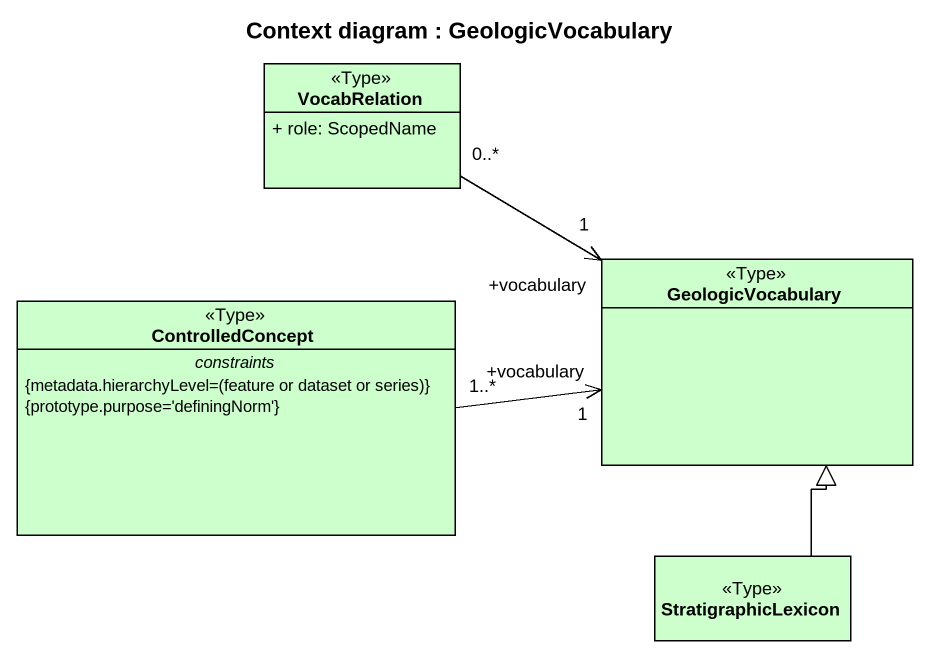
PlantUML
@startuml
title Context diagram : GeologicVocabulary
hide circle
hide empty members
skinparam classAttributeIconSize 0
class VocabRelation <<Type>> #CCFFCC {
  + role: ScopedName
}
class ControlledConcept <<Type>> #CCFFCC {
  -- constraints --
  {field} {metadata.hierarchyLevel=(feature or dataset or series)}
  {prototype.purpose='definingNorm'}
}
class GeologicVocabulary <<Type>> #CCFFCC
class StratigraphicLexicon <<Type>> #CCFFCC
VocabRelation "0..*" -right-> "+vocabulary\n1" GeologicVocabulary
ControlledConcept "1..*" -right-> "+vocabulary\n1" GeologicVocabulary
StratigraphicLexicon -up-|> GeologicVocabulary
@enduml
